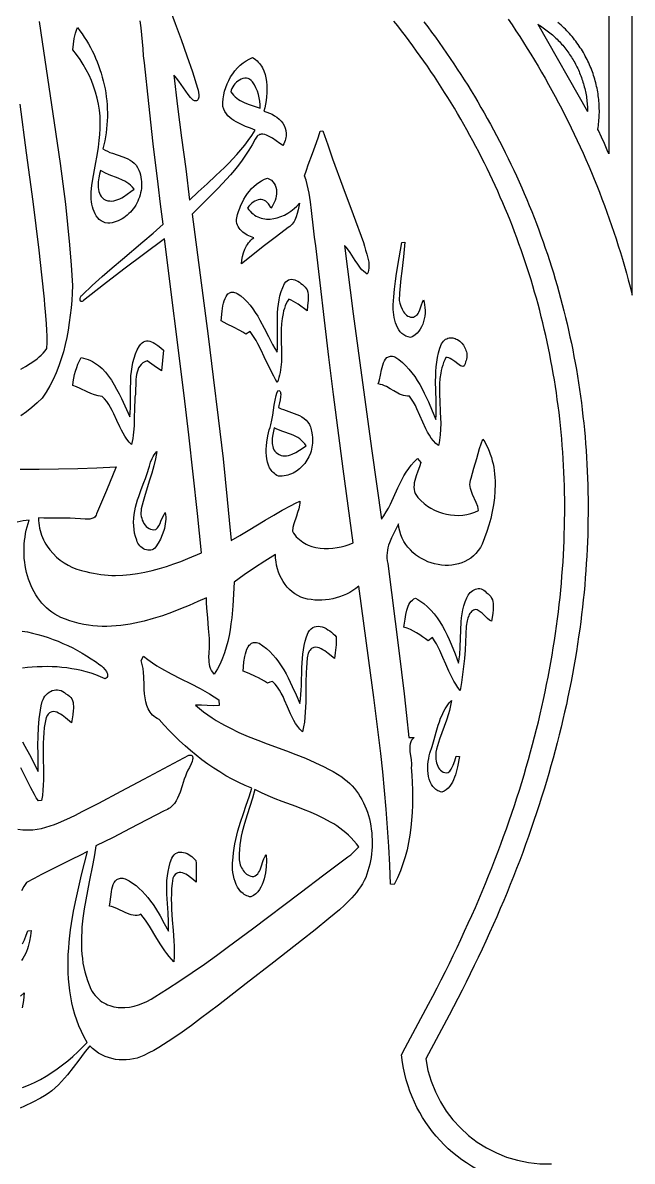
# Model space of a CAD drawing. Extents: x -600 to 600, y -1000 to 1000.
# Drawn here: x 79.1 to 340, y 68.1 to 555.9 of the extents above; entities that cross this region are included whole.
import ezdxf

# ---------------------------------------------------------------- set-up
doc = ezdxf.new("R2010")
doc.units = 0
doc.layers.add('LAYER_1', color=18, linetype='CONTINUOUS')
doc.layers.add('LAYER_2', color=4, linetype='CONTINUOUS')

msp = doc.modelspace()

# ---------------------------------------------------------------- linework, layer by layer
at = {"layer": 'LAYER_1'}
for points in [[(286.92, 557.5), (288.58, 555.02), (290.23, 552.53), (291.85, 550.03), (293.46, 547.51), (295.04, 544.98), (296.61, 542.44), (298.16, 539.89), (299.69, 537.32), (301.19, 534.74), (302.68, 532.15), (304.15, 529.54), (305.6, 526.92), (307.03, 524.29), (308.44, 521.65), (309.82, 518.99), (311.19, 516.32), (312.54, 513.64), (313.86, 510.95), (315.17, 508.24), (316.45, 505.53), (317.71, 502.79), (318.96, 500.05), (320.18, 497.3), (321.37, 494.53), (322.55, 491.75), (323.7, 488.96), (324.84, 486.16), (325.95, 483.35), (327.03, 480.52), (328.1, 477.68), (329.14, 474.83), (330.16, 471.97), (331.16, 469.1), (332.14, 466.22), (333.09, 463.32), (334.02, 460.42), (334.92, 457.5), (335.81, 454.57), (336.67, 451.63), (337.5, 448.68), (338.31, 445.72), (339.1, 442.74), (339.87, 439.76), (340, 439.22), (340, 740)], [(330, 617.95), (330, 499.77), (329.34, 501.31), (328.08, 504.14), (326.81, 506.95), (325.51, 509.76), (325.27, 510.27), (325.28, 510.33), (325.41, 511.12), (325.52, 511.91), (325.62, 512.7), (325.71, 513.49), (325.78, 514.29), (325.84, 515.08), (325.88, 515.88), (325.91, 516.68), (325.93, 517.48), (325.93, 518.28), (325.92, 519.08), (325.9, 519.88), (325.87, 520.68), (325.82, 521.48), (325.75, 522.29), (325.68, 523.09), (325.59, 523.89), (325.49, 524.69), (325.37, 525.48), (325.24, 526.28), (325.1, 527.08), (324.94, 527.87), (324.77, 528.67), (324.59, 529.46), (324.4, 530.25), (324.19, 531.03), (323.97, 531.82), (323.73, 532.6), (323.49, 533.37), (323.23, 534.15), (322.95, 534.92), (322.67, 535.69), (322.37, 536.45), (322.06, 537.21), (321.73, 537.97), (321.4, 538.72), (321.05, 539.47), (320.68, 540.21), (320.31, 540.95), (319.92, 541.68), (319.52, 542.41), (319.11, 543.13), (318.68, 543.85), (318.24, 544.56), (317.79, 545.26), (317.33, 545.96), (316.85, 546.65), (316.36, 547.34), (315.86, 548.02), (315.35, 548.69), (314.82, 549.35), (314.28, 550.01), (313.73, 550.65), (313.17, 551.3), (312.59, 551.93), (312, 552.55), (311.4, 553.17), (310.79, 553.78), (310.17, 554.37), (309.53, 554.96), (308.88, 555.54), (308.22, 556.11)], [(139.3, 569.4), (144.33, 555.63), (146.86, 548.74), (149.33, 541.84), (151.71, 534.89), (153.95, 527.9), (154.17, 527.08), (154.34, 526.11), (154.43, 525.08), (154.39, 524.1), (154.31, 523.66), (154.18, 523.27), (154, 522.95), (153.75, 522.7), (153.44, 522.54), (153.06, 522.49), (152.6, 522.55), (152.06, 522.74), (151.46, 523.32), (150.89, 523.94), (149.83, 525.26), (148.85, 526.66), (147.91, 528.1), (146.96, 529.53), (145.97, 530.92), (144.89, 532.24), (144.31, 532.85), (143.69, 533.43), (145.35, 520.07), (147.09, 506.7), (148.84, 493.34), (150.53, 479.97), (154.21, 483.51), (157.96, 486.98), (161.73, 490.45), (165.45, 493.97), (167.27, 495.77), (169.06, 497.61), (170.79, 499.49), (172.48, 501.43), (174.1, 503.42), (175.65, 505.48), (177.13, 507.62), (178.51, 509.85), (176.56, 510.71), (174.5, 511.54), (172.42, 512.43), (170.41, 513.43), (169.45, 514), (168.55, 514.63), (167.7, 515.32), (166.93, 516.08), (166.24, 516.93), (165.65, 517.87), (165.16, 518.92), (164.78, 520.07), (164.77, 521.73), (164.88, 523.38), (165.12, 525.02), (165.48, 526.63), (165.96, 528.22), (166.56, 529.77), (167.25, 531.27), (168.05, 532.71), (168.95, 534.08), (169.94, 535.38), (171.01, 536.59), (172.16, 537.71), (173.39, 538.72), (174.69, 539.63), (176.05, 540.41), (177.47, 541.06), (178.15, 540.62), (178.78, 540.15), (179.37, 539.64), (179.91, 539.11), (180.41, 538.53), (180.87, 537.94), (181.29, 537.31), (181.67, 536.66), (182.32, 535.28), (182.82, 533.83), (183.2, 532.31), (183.45, 530.73), (183.59, 529.12), (183.63, 527.49), (183.59, 525.85), (183.46, 524.21), (183.26, 522.59), (183, 521.01), (182.69, 519.48), (182.34, 518.01), (183.53, 517.67), (184.7, 517.24), (185.82, 516.72), (186.89, 516.11), (187.9, 515.42), (188.82, 514.64), (189.65, 513.8), (190.37, 512.88), (190.97, 511.89), (191.43, 510.84), (191.73, 509.73), (191.87, 508.56), (191.87, 507.96), (191.83, 507.34), (191.73, 506.72), (191.59, 506.08), (191.39, 505.43), (191.14, 504.76), (190.83, 504.09), (190.47, 503.41), (189.79, 503.77), (189.07, 504.22), (187.54, 505.29), (185.93, 506.42), (185.11, 506.95), (184.3, 507.41), (183.49, 507.8), (182.69, 508.07), (181.92, 508.22), (181.17, 508.2), (180.81, 508.12), (180.46, 508), (180.11, 507.82), (179.78, 507.59), (179.46, 507.3), (179.15, 506.95), (178.85, 506.54), (178.57, 506.05), (177.3, 503.69), (175.93, 501.39), (174.48, 499.17), (172.96, 497.01), (171.38, 494.9), (169.73, 492.84), (168.03, 490.84), (166.28, 488.87), (162.69, 485.03), (159, 481.29), (151.58, 473.91), (156.12, 439.03), (158.41, 421.58), (160.65, 404.11), (162.8, 386.63), (164.82, 369.14), (165.76, 360.39), (166.66, 351.63), (167.5, 342.86), (168.28, 334.09), (171.98, 336.18), (175.63, 338.36), (182.88, 342.82), (186.52, 345.01), (190.2, 347.12), (193.94, 349.11), (195.83, 350.05), (197.75, 350.94), (197.68, 350.1), (197.57, 349.27), (197.22, 347.64), (196.75, 346.05), (196.23, 344.46), (195.19, 341.3), (194.77, 339.7), (194.5, 338.06), (195.03, 337.23), (195.6, 336.45), (196.2, 335.73), (196.84, 335.06), (197.51, 334.45), (198.21, 333.88), (198.93, 333.37), (199.68, 332.9), (200.46, 332.48), (201.26, 332.11), (202.91, 331.49), (204.62, 331.05), (206.39, 330.76), (208.19, 330.63), (210.01, 330.63), (211.83, 330.77), (213.64, 331.02), (215.43, 331.39), (217.17, 331.86), (218.85, 332.42), (220.47, 333.06), (216.22, 364.86), (212.13, 396.67), (210.15, 412.59), (208.22, 428.51), (206.35, 444.44), (204.53, 460.37), (203.94, 464.12), (203.49, 467.89), (202.73, 475.47), (202.28, 479.24), (202, 481.12), (201.68, 482.98), (201.3, 484.83), (200.87, 486.66), (200.36, 488.48), (199.77, 490.28), (200.52, 492.72), (201.34, 495.13), (203.11, 499.9), (204.88, 504.67), (205.71, 507.08), (206.46, 509.52), (207.56, 509.67), (209.62, 503.65), (211.74, 497.64), (216.1, 485.69), (220.52, 473.76), (224.9, 461.81), (225.34, 460.15), (225.87, 458.47), (226.41, 456.77), (226.88, 455.05), (227.2, 453.33), (227.29, 452.48), (227.31, 451.62), (227.26, 450.76), (227.12, 449.91), (226.89, 449.06), (226.56, 448.22), (225.75, 448.79), (225, 449.43), (224.3, 450.11), (223.66, 450.85), (222.47, 452.43), (221.39, 454.1), (219.26, 457.5), (218.1, 459.1), (217.47, 459.85), (216.79, 460.56), (220.6, 431.2), (224.54, 401.84), (228.57, 372.49), (232.68, 343.16), (233.73, 344.72), (234.7, 346.34), (235.62, 348), (236.48, 349.71), (239.71, 356.67), (241.39, 360.1), (242.29, 361.76), (243.25, 363.38), (244.3, 364.94), (245.43, 366.44), (246.66, 367.86), (248.01, 369.19), (249.5, 367.47), (248.93, 365.67), (248.23, 363.77), (247.52, 361.82), (246.93, 359.84), (246.72, 358.86), (246.59, 357.89), (246.55, 356.93), (246.61, 355.99), (246.81, 355.08), (247.14, 354.2), (247.63, 353.35), (248.29, 352.54), (249.53, 351.19), (250.88, 349.96), (252.31, 348.86), (253.82, 347.89), (255.4, 347.05), (257.03, 346.35), (258.72, 345.78), (260.44, 345.34), (262.19, 345.04), (263.95, 344.89), (265.72, 344.87), (267.48, 345), (269.22, 345.26), (270.94, 345.68), (272.62, 346.24), (274.26, 346.95), (274.09, 347.83), (273.84, 348.71), (273.18, 350.43), (271.65, 353.81), (271.01, 355.51), (270.77, 356.37), (270.61, 357.24), (270.55, 358.11), (270.58, 359), (270.74, 359.91), (271.04, 360.83), (272.26, 365.03), (273.41, 369.26), (274.63, 373.46), (275.31, 375.53), (276.07, 377.58), (276.84, 376.32), (277.54, 375.04), (278.17, 373.73), (278.74, 372.4), (279.25, 371.05), (279.7, 369.68), (280.09, 368.29), (280.43, 366.89), (280.71, 365.47), (280.93, 364.04), (281.11, 362.6), (281.23, 361.15), (281.3, 359.69), (281.33, 358.22), (281.25, 355.28), (281.01, 352.33), (280.61, 349.38), (280.08, 346.46), (279.41, 343.56), (278.64, 340.71), (277.76, 337.91), (276.8, 335.19), (275.77, 332.54), (274.98, 331.09), (274.08, 329.76), (273.09, 328.57), (272.02, 327.51), (270.87, 326.58), (269.65, 325.77), (268.37, 325.09), (267.03, 324.52), (265.66, 324.07), (264.24, 323.74), (262.8, 323.53), (261.33, 323.42), (259.86, 323.43), (258.37, 323.54), (256.89, 323.75), (255.42, 324.07), (253.97, 324.49), (252.55, 325.01), (251.16, 325.62), (249.82, 326.33), (248.52, 327.12), (247.29, 328.01), (246.12, 328.98), (245.02, 330.04), (244.01, 331.18), (243.09, 332.4), (242.27, 333.7), (241.55, 335.07), (240.95, 336.51), (240.47, 338.03), (240.13, 339.62), (239.92, 341.27), (237.89, 337.29), (236.91, 335.24), (236.06, 333.13), (235.7, 332.07), (235.4, 330.99), (235.17, 329.9), (235.02, 328.8), (234.96, 327.68), (234.99, 326.56), (235.13, 325.43), (235.39, 324.29), (240.13, 287.02), (241.28, 277.69), (242.37, 268.37), (243.39, 259.04), (244.31, 249.7), (246.68, 249.73), (246.04, 249.14), (245.54, 248.48), (245.18, 247.78), (244.94, 247.03), (244.8, 246.25), (244.75, 245.43), (244.77, 244.58), (244.84, 243.71), (245.33, 240.16), (245.48, 238.43), (245.48, 237.59), (245.4, 236.78), (245.62, 233.6), (245.79, 230.4), (245.9, 227.18), (245.95, 223.95), (245.91, 220.71), (245.79, 217.48), (245.58, 214.26), (245.27, 211.06), (244.84, 207.87), (244.29, 204.72), (243.62, 201.6), (242.81, 198.52), (241.85, 195.49), (240.74, 192.51), (239.47, 189.59), (238.76, 188.16), (238.02, 186.74), (236.49, 186.88), (236.21, 194.91), (235.8, 202.92), (235.29, 210.93), (234.67, 218.93), (233.97, 226.92), (233.18, 234.9), (232.32, 242.88), (231.4, 250.85), (229.42, 266.78), (227.3, 282.69), (222.98, 314.48), (221.71, 313.51), (220.4, 312.62), (219.04, 311.82), (217.64, 311.1), (216.21, 310.46), (214.75, 309.92), (213.27, 309.46), (211.76, 309.08), (210.24, 308.8), (208.7, 308.61), (207.16, 308.51), (205.61, 308.5), (204.07, 308.58), (202.53, 308.75), (201, 309.02), (199.48, 309.39), (198.11, 309.87), (196.8, 310.49), (195.56, 311.24), (194.4, 312.1), (193.31, 313.06), (192.3, 314.12), (191.38, 315.27), (190.54, 316.5), (189.79, 317.8), (189.13, 319.16), (188.57, 320.57), (188.11, 322.02), (187.75, 323.5), (187.5, 325.01), (187.35, 326.53), (187.31, 328.06), (182.78, 325.3), (178.29, 322.42), (173.89, 319.41), (169.6, 316.27), (168.98, 306.08), (168.52, 300.94), (168.21, 298.38), (167.83, 295.84), (167.38, 293.32), (166.84, 290.83), (166.19, 288.38), (165.44, 285.97), (164.56, 283.61), (163.55, 281.3), (162.4, 279.06), (161.08, 276.88), (160.44, 277.61), (159.92, 278.4), (159.52, 279.24), (159.22, 280.12), (159.02, 281.05), (158.89, 282.01), (158.83, 283), (158.81, 284), (158.89, 286.06), (159.01, 288.11), (159.06, 290.13), (159.04, 291.1), (158.96, 292.04), (158.67, 296.43), (158.27, 300.81), (157.9, 305.19), (157.77, 307.38), (157.7, 309.59), (154.05, 307.93), (150.33, 306.3), (146.55, 304.74), (142.73, 303.25), (138.86, 301.87), (134.95, 300.62), (131.01, 299.54), (129.03, 299.06), (127.05, 298.63), (125.06, 298.26), (123.07, 297.94), (121.08, 297.68), (119.09, 297.48), (117.1, 297.35), (115.11, 297.29), (113.11, 297.3), (111.13, 297.38), (109.14, 297.54), (107.16, 297.78), (105.18, 298.11), (103.21, 298.53), (101.25, 299.03), (99.29, 299.63), (97.35, 300.33), (95.41, 301.13), (94.07, 301.8), (92.79, 302.55), (91.57, 303.37), (90.41, 304.25), (89.31, 305.2), (88.27, 306.21), (87.29, 307.28), (86.37, 308.4), (85.51, 309.57), (84.7, 310.79), (83.96, 312.05), (83.27, 313.36), (82.65, 314.7), (82.08, 316.07), (81.57, 317.48), (81.12, 318.91), (80.73, 320.37), (80.4, 321.85), (80.13, 323.35), (79.91, 324.85), (79.75, 326.37), (79.66, 327.9), (79.62, 329.43), (79.63, 330.97), (79.71, 332.5), (79.84, 334.02), (80.04, 335.53), (80.29, 337.04), (80.6, 338.52), (80.96, 339.99), (81.39, 341.43), (81.87, 342.85), (79.23, 342.45), (76.63, 341.96)], [(77.94, 364.71), (86.16, 364.7), (94.38, 364.8), (102.6, 365), (110.82, 365.29), (119.03, 365.69), (114.91, 355.57), (112.84, 350.52), (110.72, 345.5), (110.49, 344.96), (110.22, 344.51), (109.9, 344.14), (109.53, 343.85), (109.13, 343.63), (108.7, 343.46), (107.77, 343.27), (106.77, 343.23), (105.75, 343.27), (103.82, 343.33), (101.58, 343.54), (99.34, 343.64), (94.85, 343.67), (90.36, 343.63), (88.12, 343.66), (85.87, 343.75), (85.89, 342.63), (85.96, 341.54), (86.08, 340.46), (86.26, 339.4), (86.5, 338.36), (86.79, 337.34), (87.12, 336.35), (87.5, 335.37), (87.93, 334.42), (88.4, 333.49), (88.92, 332.58), (89.47, 331.7), (90.69, 330.03), (92.05, 328.46), (93.54, 327.01), (95.13, 325.69), (96.81, 324.5), (98.58, 323.46), (100.41, 322.55), (102.29, 321.81), (104.21, 321.22), (106.14, 320.8), (107.72, 320.39), (109.3, 320.04), (110.88, 319.75), (112.46, 319.52), (114.04, 319.34), (115.62, 319.22), (117.2, 319.14), (118.78, 319.12), (121.94, 319.21), (125.1, 319.49), (128.24, 319.92), (131.37, 320.5), (134.49, 321.22), (137.59, 322.06), (140.67, 323), (143.73, 324.03), (146.76, 325.14), (149.76, 326.32), (155.66, 328.8), (153.94, 345.66), (152.09, 362.51), (150.15, 379.34), (148.13, 396.16), (139.8, 463.42), (122.39, 450.3), (113.71, 443.68), (105.1, 436.97), (104.76, 436.7), (104.47, 436.54), (104.22, 436.47), (104.02, 436.49), (103.86, 436.58), (103.74, 436.73), (103.66, 436.94), (103.62, 437.18), (103.66, 437.75), (103.84, 438.35), (104.15, 438.91), (104.35, 439.14), (104.59, 439.34), (108.77, 443.31), (113.03, 447.18), (117.35, 450.97), (121.71, 454.71), (130.49, 462.11), (134.88, 465.83), (139.23, 469.58), (138.09, 478.2), (137.01, 486.83), (134.96, 504.11), (133.03, 521.41), (131.14, 538.71), (130.83, 541.72), (130.59, 544.75), (130.11, 550.81), (129.77, 553.82), (129.29, 556.8)], [(86.1, 556.43), (87.37, 547.75), (92.59, 513.04), (93.86, 504.36), (95.08, 495.67), (96.24, 486.97), (97.31, 478.26), (98.28, 469.54), (99.13, 460.81), (99.85, 452.06), (100.42, 443.29), (100.26, 440.14), (100.04, 436.98), (99.77, 433.8), (99.43, 430.62), (99.01, 427.44), (98.52, 424.28), (97.94, 421.13), (97.26, 418.01), (96.47, 414.93), (95.58, 411.89), (94.56, 408.9), (93.41, 405.97), (92.13, 403.12), (90.7, 400.34), (89.12, 397.64), (88.27, 396.33), (87.37, 395.04), (85.22, 393.02), (82.97, 391.07), (80.62, 389.23), (78.19, 387.49)], [(299.53, 555.35), (320.88, 517.92)], [(299.53, 555.35), (300.14, 554.98), (300.74, 554.59), (301.33, 554.2), (301.92, 553.8), (302.5, 553.39), (303.07, 552.97), (303.63, 552.55), (304.19, 552.11), (304.74, 551.67), (305.28, 551.22), (305.81, 550.76), (306.34, 550.29), (306.85, 549.81), (307.36, 549.33), (307.86, 548.84), (308.35, 548.34), (308.84, 547.84), (309.31, 547.32), (309.78, 546.81), (310.24, 546.28), (310.69, 545.75), (311.13, 545.21), (311.56, 544.66), (311.98, 544.1), (312.4, 543.55), (312.8, 542.98), (313.2, 542.41), (313.59, 541.83), (313.97, 541.24), (314.34, 540.65), (314.7, 540.06), (315.05, 539.46), (315.39, 538.85), (315.72, 538.24), (316.04, 537.62), (316.35, 537), (316.66, 536.37), (316.95, 535.74), (317.23, 535.1), (317.5, 534.46), (317.77, 533.81), (318.02, 533.16), (318.26, 532.5), (318.5, 531.84), (318.72, 531.18), (318.93, 530.51), (319.13, 529.84), (319.32, 529.16), (319.5, 528.48), (319.67, 527.8), (319.83, 527.11), (319.98, 526.42), (320.11, 525.73), (320.24, 525.03), (320.36, 524.33), (320.46, 523.63), (320.55, 522.93), (320.63, 522.22), (320.7, 521.51), (320.76, 520.8), (320.81, 520.08), (320.85, 519.36), (320.87, 518.64), (320.88, 517.92)], [(78.2, 407.45), (80.28, 408.64), (82.32, 409.9), (84.29, 411.26), (85.23, 411.99), (86.14, 412.76), (87.01, 413.57), (87.85, 414.43), (88.63, 415.35), (89.37, 416.32), (89.53, 418.97), (89.54, 421.62), (89.44, 424.27), (89.25, 426.92), (88.78, 432.22), (88.56, 434.87), (88.4, 437.52), (87.26, 447.99), (86.05, 458.45), (84.79, 468.91), (83.47, 479.35), (80.73, 500.23), (77.93, 521.1)], [(78.88, 295.31), (81.11, 294.89), (83.32, 294.4), (85.53, 293.84), (87.72, 293.2), (89.89, 292.5), (92.05, 291.73), (94.18, 290.89), (96.3, 290), (98.39, 289.04), (100.45, 288.03), (102.48, 286.96), (104.48, 285.84), (106.44, 284.67), (108.37, 283.45), (110.26, 282.18), (112.11, 280.87), (112.8, 280.35), (113.55, 279.65), (114.28, 278.82), (114.89, 277.92), (115.12, 277.47), (115.29, 277.02), (115.38, 276.58), (115.39, 276.16), (115.31, 275.77), (115.11, 275.42), (114.8, 275.11), (114.35, 274.84), (112.35, 275.71), (110.33, 276.49), (108.3, 277.19), (106.25, 277.8), (104.19, 278.33), (102.12, 278.79), (100.04, 279.17), (97.95, 279.48), (95.86, 279.72), (93.75, 279.89), (91.64, 280), (89.53, 280.04), (87.41, 280.02), (85.29, 279.95), (83.17, 279.81), (81.05, 279.62), (78.93, 279.38)], [(76.98, 210.38), (79.11, 210.17), (81.26, 210.05), (83.42, 210.05), (85.3, 210.35), (87.16, 210.74), (88.99, 211.22), (90.8, 211.77), (92.6, 212.4), (94.37, 213.09), (97.88, 214.62), (101.33, 216.3), (104.76, 218.06), (108.18, 219.83), (111.6, 221.55), (121.27, 226.64), (130.91, 231.79), (150.16, 242.14), (150.71, 242.15), (151.14, 242.07), (151.46, 241.91), (151.68, 241.68), (151.82, 241.38), (151.89, 241.04), (151.88, 240.65), (151.82, 240.24), (151.57, 239.34), (151.2, 238.43), (150.47, 236.87), (149.8, 235.69), (149.22, 234.43), (148.7, 233.12), (148.23, 231.76), (147.36, 228.99), (146.45, 226.26), (145.94, 224.95), (145.37, 223.69), (144.72, 222.51), (143.98, 221.42), (143.11, 220.44), (142.64, 220), (142.12, 219.59), (141.57, 219.21), (140.98, 218.87), (140.34, 218.57), (139.66, 218.32), (125.09, 210.64), (117.78, 206.85), (110.42, 203.19), (109.81, 199.41), (109.1, 195.6), (107.56, 187.89), (106.06, 180.11), (105.4, 176.21), (104.85, 172.31), (104.44, 168.41), (104.3, 166.46), (104.2, 164.52), (104.16, 162.59), (104.17, 160.66), (104.25, 158.73), (104.39, 156.82), (104.59, 154.91), (104.87, 153), (105.23, 151.11), (105.66, 149.23), (106.18, 147.36), (106.79, 145.5), (107.49, 143.65), (108.29, 141.81), (108.84, 140.84), (109.43, 139.94), (110.06, 139.11), (110.73, 138.35), (111.44, 137.65), (112.18, 137.02), (112.95, 136.45), (113.75, 135.94), (114.58, 135.5), (115.43, 135.11), (116.31, 134.78), (117.2, 134.51), (118.11, 134.29), (119.04, 134.13), (119.98, 134.02), (120.93, 133.95), (122.85, 133.97), (124.78, 134.18), (126.71, 134.55), (128.62, 135.09), (130.48, 135.77), (132.27, 136.59), (133.99, 137.53), (135.61, 138.59), (140.99, 141.97), (146.32, 145.44), (151.61, 148.99), (156.84, 152.62), (162.04, 156.3), (167.21, 160.05), (177.47, 167.66), (197.83, 183.14), (208.02, 190.87), (218.27, 198.49), (219.54, 199.45), (220.73, 200.5), (221.87, 201.63), (222.96, 202.83), (221.92, 204.17), (220.84, 205.44), (219.71, 206.64), (218.55, 207.78), (217.34, 208.86), (216.1, 209.88), (214.83, 210.85), (213.52, 211.77), (212.19, 212.64), (210.83, 213.46), (208.03, 214.99), (205.15, 216.39), (202.21, 217.68), (199.21, 218.89), (196.19, 220.04), (190.13, 222.3), (187.12, 223.46), (184.16, 224.67), (181.25, 225.96), (178.41, 227.36), (177.37, 223.73), (176.24, 220.12), (175.09, 216.5), (173.99, 212.87), (173.03, 209.2), (172.63, 207.36), (172.29, 205.5), (172.02, 203.63), (171.83, 201.74), (171.73, 199.84), (171.74, 197.91), (171.78, 197.22), (171.87, 196.52), (172.01, 195.83), (172.21, 195.14), (172.46, 194.47), (172.76, 193.82), (173.1, 193.21), (173.49, 192.62), (173.92, 192.09), (174.4, 191.6), (174.91, 191.17), (175.46, 190.8), (176.04, 190.5), (176.66, 190.28), (177.31, 190.15), (177.99, 190.1), (178.64, 190.43), (179.2, 190.83), (179.67, 191.3), (180.06, 191.82), (180.4, 192.39), (180.68, 193), (181.15, 194.3), (181.99, 197), (182.25, 197.64), (182.56, 198.25), (182.91, 198.83), (183.34, 199.36), (183.36, 196.89), (183.25, 194.29), (183.13, 192.97), (182.95, 191.65), (182.72, 190.35), (182.42, 189.08), (182.04, 187.84), (181.59, 186.66), (181.05, 185.54), (180.41, 184.5), (179.67, 183.54), (178.83, 182.69), (177.87, 181.95), (176.79, 181.33), (176.15, 181.46), (175.54, 181.64), (174.96, 181.86), (174.41, 182.13), (173.89, 182.44), (173.4, 182.78), (172.5, 183.58), (171.71, 184.51), (171.03, 185.55), (170.45, 186.68), (169.97, 187.9), (169.58, 189.17), (169.28, 190.48), (169.06, 191.83), (168.93, 193.18), (168.87, 194.52), (168.89, 195.84), (168.98, 197.12), (169.13, 198.34), (169.29, 200.28), (169.54, 202.21), (169.86, 204.11), (170.24, 205.99), (170.69, 207.86), (171.18, 209.72), (172.3, 213.39), (173.52, 217.04), (174.79, 220.67), (176.04, 224.31), (177.21, 227.97), (174.36, 229.16), (171.55, 230.45), (168.8, 231.84), (166.09, 233.32), (163.44, 234.9), (160.83, 236.56), (158.27, 238.31), (155.77, 240.14), (153.31, 242.06), (150.9, 244.04), (148.55, 246.1), (146.24, 248.23), (143.99, 250.42), (141.78, 252.67), (139.63, 254.99), (137.53, 257.36), (136.69, 257.78), (135.93, 258.25), (135.25, 258.76), (134.63, 259.31), (134.08, 259.91), (133.59, 260.54), (133.16, 261.21), (132.78, 261.91), (132.45, 262.65), (132.17, 263.41), (131.73, 265), (131.43, 266.69), (131.24, 268.44), (131.12, 270.24), (131.05, 272.07), (130.91, 275.74), (130.79, 277.55), (130.58, 279.31), (130.26, 281.01), (129.8, 282.63), (130.76, 284.47), (132.64, 283.05), (134.56, 281.71), (136.52, 280.45), (138.52, 279.24), (142.58, 276.98), (146.71, 274.85), (150.86, 272.75), (154.99, 270.61), (159.06, 268.34), (161.05, 267.13), (163.01, 265.86), (163.11, 263.38), (160.59, 263.31), (158.08, 263.37), (155.56, 263.47), (153.04, 263.51), (154.75, 262.05), (156.5, 260.67), (158.28, 259.36), (160.1, 258.12), (161.95, 256.95), (163.83, 255.83), (165.74, 254.78), (167.67, 253.77), (171.59, 251.88), (175.59, 250.15), (179.65, 248.52), (183.74, 246.96), (191.97, 243.93), (196.06, 242.38), (200.13, 240.75), (204.14, 239.01), (208.08, 237.12), (210.02, 236.11), (211.94, 235.05), (213.82, 233.94), (215.69, 232.76), (216.88, 231.89), (218.01, 230.96), (219.08, 229.98), (220.09, 228.94), (221.05, 227.85), (221.95, 226.71), (222.79, 225.53), (223.57, 224.3), (224.29, 223.04), (224.96, 221.74), (225.57, 220.4), (226.13, 219.04), (226.63, 217.65), (227.07, 216.23), (227.46, 214.79), (227.79, 213.33), (228.07, 211.86), (228.3, 210.37), (228.47, 208.87), (228.58, 207.36), (228.65, 205.85), (228.66, 204.33), (228.61, 202.82), (228.52, 201.31), (228.37, 199.81), (228.17, 198.31), (227.92, 196.83), (227.62, 195.36), (227.26, 193.91), (226.86, 192.48), (226.4, 191.07), (225.9, 189.69), (225.21, 188.33), (224.46, 187.01), (223.66, 185.74), (222.81, 184.5), (221.91, 183.31), (220.98, 182.14), (220, 181.02), (218.99, 179.92), (216.89, 177.82), (214.69, 175.82), (212.43, 173.91), (210.14, 172.08), (204.33, 167.31), (198.47, 162.62), (186.64, 153.37), (174.77, 144.2), (162.94, 134.96), (159.03, 132.11), (155.14, 129.21), (151.26, 126.31), (147.35, 123.45), (143.39, 120.68), (139.35, 118.06), (137.29, 116.81), (135.2, 115.62), (133.09, 114.49), (130.94, 113.43), (129.48, 112.82), (128, 112.33), (126.48, 111.94), (124.95, 111.68), (123.4, 111.53), (121.85, 111.49), (120.3, 111.57), (118.77, 111.76), (117.25, 112.07), (115.76, 112.5), (114.3, 113.04), (112.89, 113.7), (111.52, 114.48), (110.21, 115.37), (108.97, 116.39), (107.8, 117.52), (105.39, 114.49), (103.03, 111.36), (100.66, 108.22), (98.23, 105.15), (96.97, 103.66), (95.67, 102.23), (94.33, 100.85), (92.93, 99.54), (91.48, 98.3), (89.95, 97.16), (88.36, 96.12), (86.68, 95.18), (83.36, 93.45), (79.81, 91.71), (77.98, 90.9)], [(78.95, 247.77), (79.99, 245.98), (81.98, 242.33), (85.72, 235.04), (85.62, 242.59), (85.59, 246.37), (85.65, 250.15), (85.82, 253.92), (85.96, 255.8), (86.15, 257.68), (86.38, 259.54), (86.68, 261.4), (87.03, 263.25), (87.45, 265.08), (87.75, 265.9), (88.13, 266.67), (88.58, 267.37), (89.11, 268), (89.7, 268.56), (90.34, 269.05), (91.02, 269.45), (91.73, 269.76), (92.47, 269.97), (93.22, 270.09), (93.97, 270.1), (94.73, 269.99), (95.47, 269.77), (96.19, 269.43), (96.89, 268.96), (97.54, 268.35), (98.38, 267.94), (99.07, 267.44), (99.63, 266.86), (100.06, 266.2), (100.38, 265.48), (100.59, 264.71), (100.72, 263.89), (100.78, 263.04), (100.77, 262.15), (100.71, 261.26), (100.49, 259.45), (99.97, 256.03), (97.37, 258.13), (95.91, 259.23), (95.17, 259.73), (94.42, 260.15), (93.68, 260.48), (92.94, 260.69), (92.23, 260.76), (91.53, 260.68), (90.87, 260.41), (90.55, 260.2), (90.24, 259.94), (89.94, 259.62), (89.65, 259.25), (89.11, 258.3), (88.65, 256.12), (88.3, 253.92), (88.06, 251.71), (87.9, 249.48), (87.82, 247.25), (87.79, 245.02), (87.84, 240.53), (87.92, 236.03), (87.92, 231.54), (87.85, 229.3), (87.71, 227.07), (87.48, 224.84), (87.16, 222.63), (85.75, 222.56), (84.88, 223.89), (84.06, 225.25), (82.53, 228.05), (79.67, 233.78), (78.19, 236.62)], [(79.01, 99.74), (81.6, 100.75), (84.14, 101.9), (86.64, 103.18), (89.08, 104.58), (91.48, 106.09), (93.81, 107.7), (96.1, 109.4), (98.33, 111.19), (100.5, 113.05), (102.61, 114.97), (104.67, 116.95), (106.66, 118.98), (105.36, 121.32), (104.19, 123.7), (103.14, 126.1), (102.22, 128.54), (101.4, 131), (100.7, 133.49), (100.1, 136.01), (99.6, 138.54), (99.2, 141.1), (98.89, 143.68), (98.67, 146.27), (98.54, 148.87), (98.48, 151.49), (98.5, 154.11), (98.59, 156.75), (98.75, 159.39), (98.97, 162.04), (99.25, 164.68), (99.58, 167.33), (99.96, 169.98), (100.86, 175.26), (101.89, 180.5), (103.05, 185.7), (104.27, 190.83), (106.82, 200.85), (103.57, 199.15), (100.3, 197.5), (93.72, 194.25), (87.17, 190.97), (83.92, 189.27), (80.71, 187.5), (80.12, 186.66), (79.57, 185.78), (78.61, 183.95)], [(78.91, 161.22), (79.4, 162.09), (79.84, 163.01), (80.61, 164.91), (81.32, 166.83), (82.75, 166.97), (82.45, 164.73), (82.03, 162.45), (81.46, 160.18), (81.11, 159.08), (80.7, 157.99), (80.25, 156.95), (79.74, 155.94), (79.16, 154.98), (78.52, 154.08)], [(78.17, 138.84), (79.66, 140.26), (79.37, 137.03), (79.14, 135.4), (78.79, 133.8)]]:
    msp.add_lwpolyline(points, dxfattribs=at)
for points in [[(100.52, 544.32), (100.78, 546.75), (101.15, 549.17), (101.4, 550.36), (101.7, 551.54), (102.05, 552.7), (102.47, 553.84), (103.5, 552.51), (104.49, 551.14), (105.44, 549.73), (106.36, 548.3), (107.23, 546.84), (108.06, 545.36), (108.84, 543.85), (109.59, 542.31), (110.29, 540.75), (110.95, 539.18), (111.56, 537.58), (112.13, 535.96), (112.66, 534.33), (113.14, 532.68), (113.57, 531.02), (113.96, 529.34), (114.3, 527.66), (114.59, 525.96), (114.83, 524.25), (115.02, 522.54), (115.17, 520.83), (115.26, 519.1), (115.31, 517.38), (115.3, 515.65), (115.25, 513.93), (115.14, 512.2), (114.97, 510.48), (114.76, 508.76), (114.49, 507.05), (114.17, 505.35), (113.79, 503.65), (113.36, 501.96), (114.32, 501.37), (115.34, 500.85), (116.4, 500.41), (117.49, 500.01), (121.93, 498.55), (123.01, 498.13), (124.04, 497.66), (125.03, 497.12), (125.95, 496.49), (126.8, 495.75), (127.57, 494.88), (128.23, 493.88), (128.8, 492.72), (129.15, 491.76), (129.43, 490.79), (129.66, 489.81), (129.81, 488.84), (129.91, 487.86), (129.95, 486.89), (129.93, 485.92), (129.85, 484.96), (129.72, 484), (129.54, 483.06), (129.31, 482.14), (129.02, 481.22), (128.69, 480.33), (128.32, 479.46), (127.89, 478.61), (127.43, 477.79), (126.92, 476.99), (126.38, 476.23), (125.79, 475.5), (125.17, 474.8), (124.52, 474.14), (123.83, 473.52), (123.11, 472.94), (122.36, 472.41), (121.58, 471.92), (120.77, 471.48), (119.94, 471.1), (119.09, 470.76), (118.22, 470.49), (117.32, 470.27), (116.41, 470.11), (115.48, 470.01), (114.43, 470.23), (113.48, 470.6), (112.62, 471.09), (111.85, 471.7), (111.17, 472.41), (110.57, 473.21), (110.05, 474.1), (109.6, 475.04), (109.23, 476.05), (108.92, 477.09), (108.69, 478.16), (108.51, 479.24), (108.39, 480.33), (108.33, 481.41), (108.31, 482.46), (108.35, 483.48), (108.67, 486.24), (109.08, 488.98), (110.03, 494.46), (111.01, 499.92), (111.45, 502.67), (111.82, 505.42), (112.13, 508.04), (112.28, 510.66), (112.29, 513.29), (112.15, 515.91), (111.87, 518.52), (111.46, 521.12), (110.91, 523.68), (110.23, 526.21), (109.42, 528.7), (108.49, 531.14), (107.44, 533.52), (106.27, 535.84), (104.99, 538.08), (103.6, 540.25), (102.11, 542.33)], [(168.23, 526.36), (168.75, 525.57), (169.34, 524.86), (169.98, 524.22), (170.67, 523.64), (171.41, 523.11), (172.18, 522.63), (173.82, 521.8), (175.54, 521.1), (177.3, 520.48), (180.69, 519.28), (180.67, 520.79), (180.55, 522.29), (180.32, 523.78), (179.97, 525.24), (179.51, 526.67), (178.93, 528.04), (178.23, 529.34), (177.4, 530.56), (176.84, 531.23), (176.22, 531.71), (175.54, 532.01), (174.83, 532.16), (174.1, 532.16), (173.36, 532.02), (172.62, 531.77), (171.89, 531.41), (171.19, 530.96), (170.54, 530.43), (169.94, 529.84), (169.41, 529.19), (168.96, 528.51), (168.61, 527.8), (168.36, 527.08)], [(113.8, 480.35), (114.65, 479.95), (115.51, 479.7), (116.37, 479.57), (117.23, 479.56), (118.09, 479.66), (118.95, 479.86), (119.79, 480.15), (120.63, 480.5), (121.46, 480.93), (122.27, 481.4), (123.84, 482.46), (125.33, 483.58), (126.72, 484.69), (126.01, 485.54), (125.25, 486.29), (124.45, 486.96), (123.6, 487.55), (122.72, 488.07), (121.81, 488.54), (119.93, 489.36), (116.06, 490.84), (114.17, 491.66), (113.25, 492.14), (112.37, 492.67), (111.96, 491.11), (111.61, 489.47), (111.39, 487.79), (111.33, 486.95), (111.33, 486.11), (111.38, 485.29), (111.49, 484.49), (111.67, 483.7), (111.92, 482.95), (112.25, 482.23), (112.67, 481.56), (113.18, 480.93)], [(170.7, 472.41), (171.06, 473.77), (171.48, 475.13), (171.96, 476.47), (172.5, 477.79), (173.11, 479.08), (173.78, 480.34), (174.51, 481.56), (175.3, 482.72), (176.16, 483.83), (177.07, 484.87), (178.05, 485.84), (179.08, 486.73), (180.18, 487.53), (181.33, 488.24), (182.55, 488.85), (183.82, 489.35), (184.74, 488.96), (185.53, 488.45), (186.2, 487.83), (186.73, 487.12), (187.15, 486.33), (187.45, 485.47), (187.65, 484.56), (187.74, 483.62), (187.73, 482.66), (187.62, 481.68), (187.42, 480.72), (187.14, 479.78), (186.78, 478.87), (186.34, 478.02), (185.83, 477.22), (185.26, 476.51), (184.82, 477.49), (184.33, 478.3), (183.78, 478.96), (183.18, 479.48), (182.55, 479.85), (181.89, 480.1), (181.21, 480.21), (180.51, 480.2), (179.81, 480.08), (179.1, 479.84), (178.4, 479.51), (177.71, 479.08), (177.05, 478.56), (176.41, 477.96), (175.81, 477.28), (175.25, 476.53), (175.83, 475.8), (176.42, 475.14), (177.04, 474.54), (177.69, 474), (178.35, 473.53), (179.04, 473.12), (179.74, 472.77), (180.45, 472.48), (181.18, 472.24), (181.92, 472.06), (182.67, 471.93), (183.43, 471.85), (184.19, 471.82), (184.96, 471.84), (186.51, 472.02), (188.05, 472.38), (189.58, 472.89), (191.07, 473.55), (192.52, 474.35), (193.91, 475.27), (195.22, 476.3), (196.44, 477.42), (197.57, 478.63), (196.94, 475.71), (196.57, 474.23), (196.13, 472.78), (195.56, 471.41), (195.22, 470.77), (194.83, 470.16), (194.4, 469.6), (193.9, 469.08), (193.35, 468.61), (192.74, 468.2), (187.66, 464.39), (182.63, 460.5), (172.67, 452.6), (172.89, 454.2), (173.22, 455.8), (173.65, 457.36), (174.2, 458.87), (174.9, 460.3), (175.3, 460.98), (175.74, 461.62), (176.23, 462.23), (176.76, 462.81), (177.34, 463.34), (177.96, 463.84), (176.59, 464.31), (175.21, 464.96), (174.54, 465.35), (173.9, 465.79), (173.28, 466.26), (172.71, 466.78), (172.19, 467.34), (171.73, 467.94), (171.33, 468.58), (171.02, 469.27), (170.79, 469.99), (170.65, 470.76), (170.62, 471.57)], [(241.36, 461.81), (242.65, 461.97), (242.41, 458.84), (242.09, 455.71), (241.33, 449.48), (240.96, 446.37), (240.63, 443.25), (240.38, 440.12), (240.24, 436.99), (240.51, 435.76), (240.92, 434.47), (241.46, 433.2), (241.79, 432.6), (242.14, 432.03), (242.54, 431.5), (242.97, 431.02), (243.43, 430.61), (243.93, 430.27), (244.47, 430.02), (245.04, 429.85), (245.65, 429.79), (246.3, 429.84), (246.83, 430.03), (247.31, 430.29), (247.72, 430.62), (248.08, 431), (248.4, 431.42), (248.68, 431.88), (249.14, 432.91), (249.84, 435.13), (250.19, 436.22), (250.6, 437.23), (250.91, 436.17), (251.13, 435.05), (251.27, 433.88), (251.33, 432.69), (251.3, 431.48), (251.18, 430.28), (250.97, 429.08), (250.68, 427.91), (250.3, 426.77), (249.83, 425.69), (249.27, 424.68), (248.62, 423.75), (247.89, 422.9), (247.06, 422.17), (246.14, 421.56), (245.14, 421.08), (244.07, 421.29), (243.1, 421.66), (242.22, 422.17), (241.42, 422.81), (240.72, 423.56), (240.09, 424.41), (239.54, 425.34), (239.07, 426.34), (238.67, 427.39), (238.34, 428.49), (238.08, 429.61), (237.88, 430.75), (237.74, 431.89), (237.66, 433.01), (237.63, 434.1), (237.66, 435.14), (237.93, 438.5), (238.27, 441.85), (238.68, 445.19), (239.15, 448.53), (240.21, 455.18)], [(191.18, 444.17), (191.69, 444.88), (192.26, 445.41), (192.86, 445.77), (193.49, 445.97), (194.15, 446.03), (194.83, 445.96), (195.51, 445.79), (196.2, 445.51), (196.88, 445.15), (197.55, 444.73), (198.2, 444.24), (198.81, 443.72), (199.93, 442.62), (200.85, 441.53), (201.09, 440.43), (201.22, 439.31), (201.26, 438.17), (201.23, 437.01), (201.04, 434.7), (200.77, 432.44), (197.02, 435.3), (196.06, 435.96), (195.06, 436.57), (194.03, 437.11), (192.96, 437.57), (192.4, 436.6), (191.9, 435.6), (191.47, 434.58), (191.1, 433.54), (190.78, 432.48), (190.52, 431.41), (190.12, 429.21), (189.89, 426.96), (189.77, 424.67), (189.74, 422.34), (189.78, 420), (189.87, 415.29), (189.87, 412.94), (189.79, 410.62), (189.61, 408.34), (189.28, 406.09), (189.05, 404.99), (188.77, 403.9), (188.44, 402.83), (188.06, 401.78), (187.27, 403.11), (186.52, 404.46), (185.11, 407.22), (182.46, 412.86), (181.12, 415.67), (179.7, 418.42), (178.94, 419.77), (178.14, 421.09), (177.29, 422.38), (176.39, 423.64), (174.54, 422.54), (173.29, 423.38), (171.99, 424.13), (169.32, 425.48), (166.63, 426.79), (165.31, 427.49), (164.03, 428.26), (164.43, 432.31), (164.77, 434.62), (165.01, 435.74), (165.31, 436.81), (165.67, 437.8), (166.11, 438.68), (166.64, 439.41), (166.93, 439.72), (167.25, 439.98), (167.6, 440.19), (167.97, 440.35), (168.37, 440.45), (168.8, 440.49), (169.26, 440.46), (169.76, 440.38), (170.28, 440.22), (170.84, 439.98), (172.4, 438.87), (173.84, 437.65), (175.17, 436.32), (176.41, 434.89), (177.57, 433.38), (178.65, 431.81), (179.67, 430.17), (180.63, 428.49), (182.47, 425.03), (184.24, 421.54), (186.03, 418.1), (186.97, 416.43), (187.95, 414.82), (188.08, 416.65), (188.14, 418.51), (188.16, 422.26), (188.11, 426.03), (188.12, 429.8), (188.19, 431.68), (188.32, 433.53), (188.52, 435.37), (188.81, 437.19), (189.21, 438.99), (189.72, 440.75), (190.37, 442.48)], [(129.01, 417.48), (129.56, 418.24), (130.14, 418.82), (130.76, 419.23), (131.42, 419.48), (132.09, 419.59), (132.78, 419.58), (133.49, 419.45), (134.2, 419.22), (134.91, 418.91), (135.61, 418.53), (136.97, 417.63), (138.22, 416.61), (139.33, 415.61), (138.95, 411.22), (138.47, 406.84), (135.39, 408.95), (132.34, 411.1), (131.34, 410.71), (130.48, 410.2), (129.76, 409.57), (129.16, 408.85), (128.68, 408.03), (128.3, 407.14), (128, 406.19), (127.78, 405.19), (127.63, 404.15), (127.52, 403.08), (127.42, 400.92), (127.38, 398.81), (127.29, 396.84), (127.12, 395.49), (127, 394.14), (126.86, 391.42), (126.8, 385.96), (126.73, 383.24), (126.55, 380.53), (126.4, 379.18), (126.19, 377.84), (125.92, 376.51), (125.59, 375.19), (124.59, 376.29), (123.68, 377.48), (122.85, 378.73), (122.09, 380.03), (121.37, 381.37), (120.69, 382.75), (119.39, 385.56), (118.08, 388.36), (117.38, 389.73), (116.65, 391.06), (115.86, 392.35), (115.01, 393.58), (114.07, 394.74), (113.04, 395.82), (112.2, 395.91), (111.37, 396.06), (109.77, 396.5), (108.2, 397.08), (106.66, 397.77), (103.6, 399.22), (102.06, 399.9), (100.48, 400.49), (100.68, 402.06), (100.94, 403.62), (101.27, 405.16), (101.68, 406.68), (102.17, 408.17), (102.72, 409.64), (103.36, 411.07), (104.07, 412.46), (105.13, 412.25), (106.14, 411.98), (107.12, 411.65), (108.06, 411.25), (108.97, 410.79), (109.85, 410.28), (110.69, 409.71), (111.5, 409.1), (112.28, 408.44), (113.03, 407.73), (114.46, 406.2), (115.79, 404.52), (117.03, 402.73), (118.19, 400.85), (119.28, 398.9), (120.32, 396.9), (121.3, 394.88), (124.98, 387.07), (125.09, 388.97), (125.14, 390.9), (125.17, 394.81), (125.18, 398.76), (125.3, 402.69), (125.42, 404.64), (125.62, 406.57), (125.9, 408.48), (126.27, 410.36), (126.76, 412.2), (127.36, 414.01), (128.11, 415.77)], [(258.35, 418.41), (258.74, 419), (259.17, 419.51), (259.61, 419.94), (260.08, 420.29), (260.57, 420.56), (261.06, 420.76), (261.57, 420.9), (262.09, 420.97), (262.61, 420.97), (263.14, 420.92), (263.66, 420.8), (264.18, 420.64), (264.68, 420.42), (265.18, 420.16), (266.13, 419.5), (267, 418.68), (267.75, 417.73), (268.38, 416.68), (268.63, 416.12), (268.84, 415.54), (269.01, 414.94), (269.13, 414.34), (269.19, 413.72), (269.2, 413.1), (269.15, 412.48), (269.04, 411.86), (268.86, 411.24), (268.61, 410.63), (268.45, 409.75), (268.19, 409.15), (268.04, 408.95), (267.86, 408.81), (267.67, 408.72), (267.47, 408.68), (267.01, 408.75), (266.5, 408.96), (265.94, 409.3), (265.35, 409.73), (264.08, 410.73), (262.76, 411.71), (262.1, 412.1), (261.46, 412.4), (260.83, 412.56), (260.23, 412.56), (259.72, 411.47), (259.27, 410.37), (258.88, 409.26), (258.55, 408.14), (258.27, 407), (258.04, 405.86), (257.7, 403.53), (257.52, 401.17), (257.46, 398.79), (257.49, 396.38), (257.58, 393.95), (257.84, 389.08), (257.95, 386.65), (258, 384.22), (257.97, 381.81), (257.82, 379.42), (257.53, 377.06), (257.33, 375.89), (257.07, 374.73), (255.94, 375.7), (254.92, 376.77), (253.99, 377.93), (253.16, 379.18), (252.39, 380.5), (251.68, 381.87), (250.38, 384.73), (249.14, 387.66), (247.85, 390.56), (247.15, 391.97), (246.39, 393.34), (245.57, 394.64), (244.66, 395.88), (243.77, 395.89), (242.9, 396.01), (242.05, 396.22), (241.22, 396.51), (240.4, 396.86), (239.59, 397.27), (237.98, 398.18), (236.38, 399.13), (234.74, 400.02), (233.9, 400.4), (233.05, 400.73), (232.17, 400.98), (231.27, 401.15), (231.54, 401.96), (231.78, 402.88), (232.21, 404.95), (232.65, 407.15), (232.9, 408.23), (233.2, 409.27), (233.54, 410.24), (233.95, 411.11), (234.44, 411.85), (235.01, 412.45), (235.34, 412.68), (235.69, 412.86), (236.06, 413), (236.47, 413.08), (236.91, 413.11), (237.39, 413.07), (237.89, 412.97), (238.43, 412.8), (240.07, 411.64), (241.61, 410.37), (243.05, 409), (244.41, 407.53), (245.68, 405.97), (246.87, 404.34), (247.99, 402.65), (249.05, 400.89), (250.05, 399.09), (251, 397.24), (252.76, 393.48), (254.39, 389.67), (255.93, 385.89), (256.04, 387.92), (256.09, 389.96), (256.05, 394.08), (255.85, 402.38), (255.86, 404.44), (255.93, 406.49), (256.06, 408.53), (256.29, 410.56), (256.61, 412.56), (257.05, 414.54), (257.63, 416.49)], [(188.25, 398.27), (188.67, 398.31), (188.99, 398.21), (189.23, 397.99), (189.39, 397.66), (189.48, 397.24), (189.51, 396.75), (189.43, 395.6), (189.23, 394.33), (188.98, 393.06), (188.76, 391.92), (188.63, 391.02), (189.64, 390.57), (190.71, 390.16), (192.97, 389.37), (195.28, 388.55), (196.41, 388.1), (197.5, 387.59), (198.54, 387.02), (199.5, 386.38), (200.37, 385.65), (201.13, 384.81), (201.77, 383.86), (202.04, 383.33), (202.27, 382.78), (202.46, 382.18), (202.61, 381.55), (202.71, 380.88), (202.78, 380.17), (202.95, 379.28), (203.07, 378.39), (203.14, 377.51), (203.15, 376.63), (203.12, 375.76), (203.03, 374.9), (202.9, 374.04), (202.72, 373.2), (202.49, 372.37), (202.22, 371.56), (201.56, 369.99), (200.75, 368.51), (199.8, 367.13), (198.72, 365.87), (197.52, 364.75), (196.21, 363.77), (195.52, 363.34), (194.81, 362.95), (194.09, 362.61), (193.34, 362.32), (192.57, 362.07), (191.8, 361.88), (191, 361.74), (190.2, 361.65), (189.38, 361.62), (188.56, 361.65), (187.92, 361.98), (187.34, 362.35), (186.8, 362.75), (186.31, 363.19), (185.86, 363.66), (185.45, 364.16), (185.09, 364.69), (184.76, 365.24), (184.22, 366.42), (183.82, 367.69), (183.54, 369.02), (183.38, 370.41), (183.31, 371.83), (183.34, 373.27), (183.44, 374.72), (183.61, 376.17), (184.07, 378.96), (184.64, 381.53), (184.98, 382.55), (185.27, 383.59), (185.74, 385.68), (186.11, 387.79), (186.43, 389.92), (186.76, 392.05), (187.14, 394.16), (187.62, 396.24), (187.91, 397.26)], [(186.72, 382.35), (186.11, 379.46), (185.89, 377.95), (185.82, 376.45), (185.86, 375.72), (185.95, 375), (186.11, 374.3), (186.33, 373.64), (186.64, 373), (187.03, 372.4), (187.52, 371.85), (188.1, 371.34), (188.88, 370.87), (189.66, 370.55), (190.45, 370.37), (191.25, 370.31), (192.05, 370.36), (192.86, 370.51), (193.66, 370.75), (194.46, 371.06), (196.04, 371.85), (197.57, 372.78), (200.44, 374.61), (199.85, 375.5), (199.19, 376.29), (198.47, 376.99), (197.7, 377.61), (196.88, 378.16), (196.01, 378.64), (195.12, 379.07), (194.2, 379.47), (190.39, 380.83), (188.51, 381.53), (187.6, 381.92)], [(130.96, 358.91), (131.66, 360.59), (132.24, 362.33), (133.27, 365.87), (133.84, 367.61), (134.53, 369.28), (134.93, 370.08), (135.39, 370.85), (135.91, 371.58), (136.49, 372.28), (135.89, 369.14), (135.14, 366.03), (134.28, 362.96), (133.36, 359.9), (131.47, 353.8), (130.6, 350.73), (129.83, 347.63), (129.71, 346.86), (129.66, 346.06), (129.7, 345.25), (129.82, 344.44), (130, 343.63), (130.26, 342.84), (130.59, 342.09), (130.98, 341.38), (131.43, 340.73), (131.94, 340.15), (132.51, 339.65), (133.13, 339.25), (133.79, 338.95), (134.51, 338.78), (135.26, 338.73), (136.06, 338.83), (136.43, 339.19), (136.77, 339.57), (137.35, 340.42), (137.84, 341.34), (138.26, 342.31), (139.08, 344.29), (139.55, 345.24), (140.1, 346.13), (140.21, 345.15), (140.27, 344.16), (140.27, 343.18), (140.21, 342.2), (140.1, 341.23), (139.93, 340.26), (139.72, 339.3), (139.46, 338.36), (138.83, 336.5), (138.04, 334.71), (137.12, 333.01), (136.09, 331.4), (135.59, 330.85), (135.05, 330.43), (134.47, 330.14), (133.87, 329.96), (133.25, 329.89), (132.63, 329.92), (132, 330.05), (131.39, 330.26), (130.8, 330.55), (130.23, 330.92), (129.7, 331.35), (129.21, 331.84), (128.77, 332.38), (128.39, 332.96), (128.09, 333.58), (127.86, 334.23), (127.34, 335.75), (126.96, 337.3), (126.71, 338.86), (126.58, 340.43), (126.56, 342.01), (126.64, 343.6), (126.81, 345.18), (127.06, 346.77), (127.39, 348.34), (127.78, 349.91), (128.22, 351.47), (128.72, 353), (129.8, 356.01)], [(269.14, 309.46), (269.44, 310.09), (269.81, 310.68), (270.22, 311.24), (270.69, 311.75), (271.19, 312.21), (271.73, 312.61), (272.3, 312.94), (272.89, 313.2), (273.49, 313.38), (274.1, 313.47), (274.71, 313.46), (275.32, 313.35), (275.91, 313.14), (276.48, 312.81), (277.02, 312.36), (277.53, 311.78), (278.28, 311.29), (278.91, 310.73), (279.42, 310.1), (279.81, 309.42), (280.12, 308.69), (280.33, 307.92), (280.46, 307.11), (280.53, 306.28), (280.53, 305.42), (280.49, 304.56), (280.3, 302.81), (279.77, 299.47), (278.87, 300), (278.05, 300.66), (276.52, 302.17), (275.76, 302.91), (274.95, 303.58), (274.08, 304.12), (273.61, 304.32), (273.11, 304.48), (272.55, 304.4), (272.04, 304.23), (271.59, 303.99), (271.19, 303.67), (270.84, 303.29), (270.53, 302.86), (270.26, 302.38), (270.02, 301.87), (269.63, 300.76), (269.34, 299.61), (268.91, 297.42), (268.81, 293.96), (268.65, 290.5), (268.42, 287.04), (268.13, 283.59), (267.78, 280.14), (267.36, 276.71), (266.87, 273.29), (266.32, 269.88), (265.38, 271.14), (264.51, 272.46), (263.7, 273.82), (262.94, 275.21), (261.55, 278.09), (260.26, 281.04), (258.98, 284), (257.63, 286.93), (256.92, 288.37), (256.15, 289.78), (255.33, 291.15), (254.45, 292.48), (252.71, 291.06), (251.5, 291.99), (250.27, 292.88), (249.01, 293.73), (247.71, 294.52), (246.39, 295.25), (245.04, 295.91), (243.65, 296.49), (242.24, 296.99), (242.53, 298.64), (242.8, 300.45), (243.11, 302.33), (243.51, 304.19), (243.77, 305.07), (244.07, 305.91), (244.43, 306.69), (244.84, 307.41), (245.33, 308.05), (245.89, 308.59), (246.54, 309.03), (247.28, 309.35), (248.2, 308.84), (249.09, 308.29), (250.77, 307.08), (252.34, 305.73), (253.81, 304.27), (255.17, 302.69), (256.44, 301.01), (257.63, 299.25), (258.74, 297.42), (259.78, 295.52), (260.76, 293.58), (261.68, 291.6), (262.55, 289.6), (264.18, 285.56), (265.7, 281.59), (265.96, 283.32), (266.15, 285.06), (266.37, 288.59), (266.57, 295.7), (266.77, 299.23), (266.95, 300.98), (267.2, 302.72), (267.53, 304.44), (267.95, 306.13), (268.48, 307.81)], [(201.26, 294.62), (201.85, 295.53), (202.49, 296.24), (203.2, 296.76), (203.95, 297.1), (204.75, 297.29), (205.57, 297.34), (206.4, 297.25), (207.25, 297.05), (208.1, 296.74), (208.94, 296.34), (209.75, 295.87), (210.54, 295.34), (211.29, 294.75), (211.99, 294.14), (212.63, 293.5), (213.2, 292.86), (213.29, 291.7), (213.3, 290.55), (213.24, 289.39), (213.13, 288.23), (212.84, 285.91), (212.6, 283.59), (209.89, 285.72), (208.35, 286.83), (207.57, 287.31), (206.78, 287.73), (205.99, 288.05), (205.22, 288.25), (204.47, 288.32), (203.74, 288.23), (203.39, 288.12), (203.05, 287.96), (202.72, 287.75), (202.4, 287.48), (202.09, 287.16), (201.79, 286.79), (201.25, 285.85), (200.91, 283.77), (200.67, 281.68), (200.49, 279.59), (200.38, 277.48), (200.28, 273.24), (200.26, 268.99), (200.22, 264.75), (200.16, 262.63), (200.05, 260.51), (199.88, 258.41), (199.64, 256.31), (199.32, 254.23), (198.89, 252.16), (197.77, 253.23), (196.78, 254.39), (195.89, 255.65), (195.09, 256.98), (194.36, 258.37), (193.68, 259.81), (192.43, 262.77), (191.17, 265.74), (190.5, 267.2), (189.78, 268.62), (188.98, 269.98), (188.1, 271.28), (187.12, 272.5), (186.01, 273.63), (184.9, 273.36), (183.82, 273.01), (182.59, 273.8), (181.33, 274.54), (180.04, 275.23), (178.74, 275.88), (176.08, 277.05), (173.38, 278.1), (173.53, 279.94), (173.75, 282.11), (174.12, 284.4), (174.38, 285.52), (174.7, 286.59), (175.08, 287.58), (175.54, 288.46), (176.07, 289.21), (176.37, 289.53), (176.7, 289.81), (177.04, 290.04), (177.42, 290.22), (177.81, 290.34), (178.24, 290.41), (178.69, 290.42), (179.17, 290.37), (179.68, 290.25), (180.22, 290.06), (181.86, 288.97), (183.39, 287.78), (184.82, 286.48), (186.17, 285.08), (187.43, 283.6), (188.62, 282.04), (189.73, 280.41), (190.79, 278.73), (191.78, 277), (192.72, 275.22), (194.48, 271.6), (196.11, 267.92), (197.66, 264.26), (197.94, 266.15), (198.13, 268.05), (198.27, 269.96), (198.36, 271.89), (198.57, 279.64), (198.78, 283.49), (198.97, 285.4), (199.23, 287.29), (199.57, 289.16), (200.01, 291.01), (200.57, 292.83)], [(253.42, 242.95), (254.3, 245.87), (255.15, 248.88), (256, 251.93), (256.93, 254.95), (257.44, 256.44), (257.99, 257.89), (258.59, 259.31), (259.25, 260.68), (259.96, 262.01), (260.75, 263.27), (261.62, 264.47), (262.57, 265.6), (262.38, 264.14), (262.11, 262.7), (261.78, 261.28), (261.39, 259.88), (260.5, 257.12), (259.5, 254.38), (258.47, 251.66), (257.48, 248.93), (256.62, 246.15), (256.26, 244.74), (255.95, 243.32), (255.89, 242.62), (255.87, 241.89), (255.9, 241.13), (255.97, 240.36), (256.1, 239.58), (256.28, 238.82), (256.51, 238.08), (256.79, 237.38), (257.13, 236.73), (257.52, 236.14), (257.98, 235.62), (258.49, 235.19), (259.07, 234.86), (259.71, 234.65), (260.41, 234.56), (261.18, 234.61), (261.9, 235.28), (262.48, 236.05), (262.96, 236.9), (263.36, 237.8), (264.01, 239.72), (264.6, 241.61), (265.99, 241.5), (265.19, 237.12), (264.66, 234.84), (264.34, 233.71), (263.97, 232.62), (263.54, 231.57), (263.06, 230.56), (262.51, 229.62), (261.89, 228.76), (261.19, 227.98), (260.41, 227.3), (259.53, 226.73), (258.55, 226.28), (257.94, 226.42), (257.36, 226.61), (256.82, 226.85), (256.32, 227.13), (255.86, 227.45), (255.43, 227.81), (255.03, 228.2), (254.66, 228.63), (254.03, 229.57), (253.52, 230.63), (253.12, 231.77), (252.83, 232.98), (252.63, 234.24), (252.53, 235.54), (252.51, 236.84), (252.57, 238.15), (252.69, 239.43), (252.88, 240.67), (253.13, 241.85)], [(142.93, 197.92), (143.4, 198.75), (143.92, 199.42), (144.5, 199.92), (145.13, 200.28), (145.8, 200.5), (146.5, 200.59), (147.22, 200.57), (147.95, 200.44), (148.68, 200.22), (149.41, 199.92), (150.13, 199.54), (150.82, 199.11), (151.48, 198.62), (152.09, 198.1), (152.66, 197.55), (153.17, 196.98), (153.29, 195.84), (153.35, 194.69), (153.36, 192.38), (153.27, 187.75), (152.17, 188.72), (150.91, 189.75), (149.54, 190.7), (148.84, 191.11), (148.14, 191.44), (147.44, 191.69), (146.75, 191.82), (146.09, 191.83), (145.45, 191.69), (144.86, 191.39), (144.3, 190.91), (143.8, 190.23), (143.37, 189.33), (143.03, 187.12), (142.81, 184.91), (142.69, 182.69), (142.66, 180.46), (142.69, 178.23), (142.78, 175.99), (143.08, 171.51), (143.43, 167.02), (143.73, 162.53), (143.83, 160.29), (143.87, 158.05), (143.84, 155.82), (143.73, 153.59), (142.7, 154.69), (141.71, 155.85), (140.78, 157.06), (139.88, 158.3), (138.18, 160.88), (136.55, 163.54), (133.3, 168.88), (131.56, 171.46), (130.64, 172.7), (129.68, 173.91), (128.84, 173.61), (128, 173.45), (127.16, 173.43), (126.33, 173.51), (125.49, 173.69), (124.66, 173.96), (122.99, 174.65), (119.64, 176.3), (117.95, 177), (117.11, 177.25), (116.26, 177.43), (116.5, 179.26), (116.73, 181.38), (117.04, 183.59), (117.25, 184.67), (117.52, 185.69), (117.85, 186.64), (118.27, 187.48), (118.77, 188.2), (119.05, 188.51), (119.37, 188.77), (119.71, 188.99), (120.08, 189.17), (120.48, 189.29), (120.91, 189.36), (121.38, 189.37), (121.88, 189.33), (122.42, 189.22), (122.99, 189.05), (124.61, 188.21), (126.13, 187.26), (127.58, 186.2), (128.95, 185.04), (130.26, 183.78), (131.5, 182.45), (132.68, 181.05), (133.8, 179.58), (134.87, 178.06), (135.9, 176.5), (137.85, 173.28), (139.67, 170.01), (141.41, 166.76), (141.46, 168.7), (141.44, 170.66), (141.27, 174.6), (141.01, 178.57), (140.79, 182.54), (140.74, 184.51), (140.75, 186.48), (140.83, 188.44), (141, 190.37), (141.29, 192.3), (141.69, 194.19), (142.23, 196.07)]]:
    msp.add_lwpolyline(points, close=True, dxfattribs=at)
at = {"layer": 'LAYER_2'}
for points in [[(294.86, 57.54, -0.332201), (241.7, 110.48), (241.22, 113.74), (242.78, 116.65), (252.81, 135.39), (254.66, 138.89), (256.47, 142.39), (258.25, 145.87), (260, 149.35), (261.71, 152.82), (263.4, 156.28), (265.05, 159.73), (266.67, 163.18), (268.26, 166.62), (269.82, 170.05), (271.35, 173.47), (272.85, 176.89), (274.32, 180.29), (275.75, 183.69), (277.16, 187.08), (278.53, 190.47), (279.88, 193.84), (281.19, 197.21), (282.48, 200.57), (283.73, 203.92), (284.96, 207.26), (286.15, 210.6), (287.32, 213.92), (288.45, 217.24), (289.56, 220.55), (290.64, 223.85), (291.68, 227.14), (292.7, 230.43), (293.69, 233.7), (294.65, 236.97), (295.59, 240.23), (296.49, 243.48), (297.37, 246.72), (298.21, 249.96), (299.03, 253.18), (299.82, 256.4), (300.59, 259.61), (301.32, 262.8), (302.03, 265.99), (302.71, 269.18), (303.36, 272.35), (303.99, 275.51), (304.59, 278.67), (305.16, 281.81), (305.7, 284.95), (306.22, 288.08), (306.71, 291.2), (307.17, 294.31), (307.61, 297.41), (308.02, 300.5), (308.41, 303.58), (308.76, 306.66), (309.1, 309.72), (309.4, 312.78), (309.69, 315.82), (309.94, 318.86), (310.17, 321.89), (310.37, 324.91), (310.55, 327.92), (310.71, 330.92), (310.84, 333.91), (310.94, 336.89), (311.02, 339.86), (311.07, 342.83), (311.1, 345.78), (311.11, 348.73), (311.09, 351.66), (311.04, 354.59), (310.98, 357.51), (310.88, 360.41), (310.77, 363.31), (310.63, 366.2), (310.46, 369.08), (310.28, 371.95), (310.07, 374.81), (309.83, 377.66), (309.58, 380.5), (309.29, 383.33), (308.99, 386.16), (308.66, 388.97), (308.31, 391.77), (307.94, 394.56), (307.55, 397.35), (307.13, 400.12), (306.69, 402.89), (306.23, 405.64), (305.74, 408.39), (305.23, 411.12), (304.71, 413.85), (304.16, 416.57), (303.58, 419.27), (302.99, 421.97), (302.37, 424.66), (301.73, 427.33), (301.07, 430), (300.39, 432.66), (299.69, 435.31), (298.97, 437.94), (298.22, 440.57), (297.46, 443.19), (296.67, 445.8), (295.87, 448.4), (295.04, 450.98), (294.19, 453.56), (293.32, 456.13), (292.43, 458.69), (291.53, 461.24), (290.6, 463.77), (289.65, 466.3), (288.68, 468.82), (287.69, 471.33), (286.68, 473.82), (285.65, 476.31), (284.6, 478.79), (283.53, 481.25), (282.45, 483.71), (281.34, 486.16), (280.21, 488.59), (279.07, 491.02), (277.9, 493.43), (276.72, 495.83), (275.52, 498.23), (274.3, 500.61), (273.06, 502.98), (271.8, 505.35), (270.52, 507.7), (269.23, 510.04), (267.91, 512.37), (266.58, 514.69), (265.23, 517), (263.87, 519.29), (262.48, 521.58), (261.08, 523.86), (259.66, 526.12), (258.22, 528.38), (256.76, 530.62), (255.29, 532.85), (253.8, 535.07), (252.29, 537.28), (250.76, 539.48), (249.22, 541.67), (247.66, 543.84), (246.08, 546.01), (244.49, 548.16), (242.88, 550.31), (241.25, 552.44), (239.61, 554.56), (237.95, 556.67)], [(250.85, 556.34), (252.51, 554.14), (254.14, 551.93), (255.77, 549.7), (257.37, 547.46), (258.96, 545.21), (260.52, 542.95), (262.08, 540.68), (263.61, 538.39), (265.13, 536.1), (266.62, 533.79), (268.11, 531.47), (269.57, 529.14), (271.01, 526.8), (272.44, 524.44), (273.85, 522.08), (275.24, 519.7), (276.61, 517.31), (277.96, 514.91), (279.29, 512.5), (280.61, 510.08), (281.9, 507.65), (283.18, 505.21), (284.44, 502.75), (285.67, 500.29), (286.89, 497.81), (288.09, 495.32), (289.27, 492.82), (290.43, 490.32), (291.57, 487.8), (292.69, 485.26), (293.79, 482.72), (294.87, 480.17), (295.94, 477.61), (296.98, 475.03), (297.99, 472.45), (298.99, 469.86), (299.97, 467.25), (300.93, 464.64), (301.87, 462.01), (302.78, 459.37), (303.68, 456.73), (304.55, 454.07), (305.41, 451.4), (306.24, 448.72), (307.05, 446.03), (307.84, 443.34), (308.6, 440.63), (309.35, 437.91), (310.07, 435.18), (310.77, 432.44), (311.45, 429.69), (312.11, 426.93), (312.74, 424.16), (313.36, 421.38), (313.95, 418.59), (314.51, 415.8), (315.06, 412.99), (315.58, 410.17), (316.08, 407.34), (316.56, 404.5), (317.01, 401.65), (317.44, 398.8), (317.85, 395.93), (318.23, 393.05), (318.59, 390.16), (318.93, 387.27), (319.24, 384.36), (319.53, 381.45), (319.8, 378.52), (320.04, 375.59), (320.25, 372.64), (320.45, 369.69), (320.61, 366.73), (320.76, 363.75), (320.88, 360.77), (320.97, 357.78), (321.04, 354.78), (321.09, 351.77), (321.11, 348.75), (321.1, 345.72), (321.07, 342.69), (321.02, 339.64), (320.94, 336.58), (320.83, 333.52), (320.7, 330.45), (320.54, 327.36), (320.35, 324.27), (320.14, 321.17), (319.91, 318.06), (319.65, 314.94), (319.36, 311.82), (319.04, 308.68), (318.7, 305.54), (318.33, 302.38), (317.94, 299.22), (317.52, 296.05), (317.07, 292.87), (316.59, 289.68), (316.09, 286.48), (315.56, 283.28), (315, 280.06), (314.42, 276.84), (313.81, 273.61), (313.17, 270.37), (312.5, 267.12), (311.8, 263.87), (311.08, 260.6), (310.32, 257.33), (309.54, 254.05), (308.73, 250.76), (307.9, 247.46), (307.03, 244.15), (306.13, 240.84), (305.21, 237.52), (304.26, 234.19), (303.28, 230.85), (302.26, 227.5), (301.22, 224.15), (300.15, 220.78), (299.05, 217.41), (297.93, 214.04), (296.77, 210.65), (295.58, 207.26), (294.36, 203.85), (293.11, 200.45), (291.83, 197.03), (290.52, 193.6), (289.18, 190.17), (287.81, 186.73), (286.41, 183.29), (284.98, 179.83), (283.52, 176.37), (282.02, 172.9), (280.5, 169.42), (278.94, 165.94), (277.35, 162.45), (275.74, 158.95), (274.09, 155.44), (272.4, 151.93), (270.69, 148.41), (268.95, 144.88), (267.17, 141.35), (265.36, 137.81), (263.52, 134.26), (261.64, 130.7), (251.6, 111.93, 0.381101), (305.39, 66.93)]]:
    msp.add_lwpolyline(points, format="xyb", dxfattribs=at)

doc.saveas('drawing.dxf')
